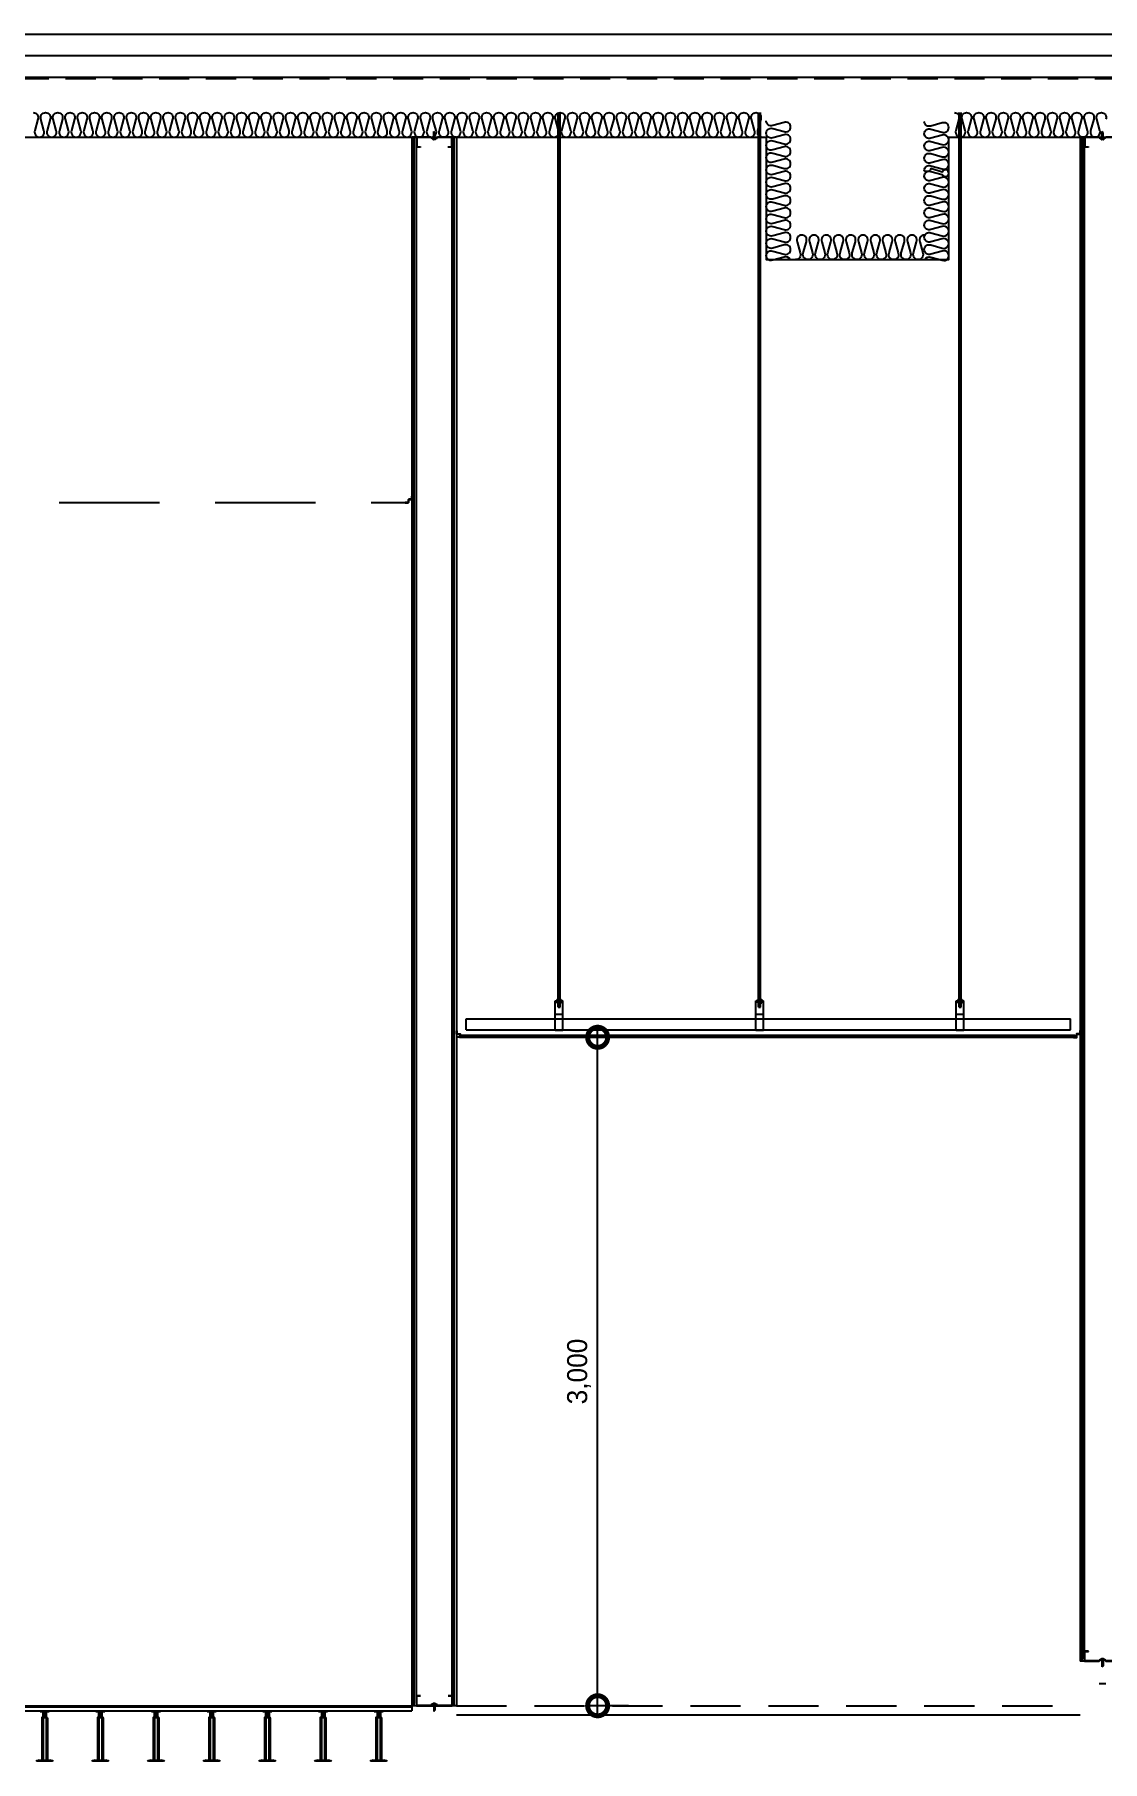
# Model space of a CAD drawing. Header units: millimetres. Extents: x 17311 to 801382, y -242618 to -104888.
# Drawn here: x 552816 to 557611, y -194379 to -186629 of the extents above; entities that cross this region are included whole.
import ezdxf

# ---------------------------------------------------------------- set-up
doc = ezdxf.new("R2010")
doc.units = ezdxf.units.MM
doc.header["$LTSCALE"] = 250
doc.linetypes.add('HID', pattern=[2.8, 1.8, -1])
doc.linetypes.add('HIDDEN', pattern=[9.525, 6.35, -3.175])
doc.layers.get('Defpoints').update_dxf_attribs({"color": 151})
for name, color, linetype in [('8입면선', 8, 'Continuous'), ('A-CEIL', 8, 'Continuous'), ('A-CEIL_EL', 8, 'Continuous'), ('A-ELE-4', 4, 'Continuous'), ('A-ELE-8', 8, 'Continuous'), ('A-FIN', 6, 'Continuous'), ('A-FIN-8', 8, 'Continuous'), ('A-HAT-WIREMESH', 9, 'g_mesh'), ('A-WALL-D', 7, 'Continuous'), ('A-WP', 1, 'HID'), ('GAGAM-DT', 7, 'Continuous'), ('GES', 7, 'Continuous'), ('ISL', 251, 'Continuous'), ('MO-S', 3, 'Continuous'), ('악세스 350', 7, 'Continuous'), ('인테리어', 7, 'HIDDEN'), ('입면', 7, 'Continuous')]:
    doc.layers.add(name, color=color, linetype=linetype)
doc.layers.add('CK', color=221, linetype='Continuous', plot=False)
doc.layers.add('NOPLOT', color=191, linetype='Continuous', plot=False)
doc.styles.add('Gdim', font='')
doc.styles.get('Gdim').set_extended_font_data('Dotum')
doc.linetypes.add('g_mesh', pattern='A,10,-0.8,["X",Gdim,S=0.6,R=0,X=-0.15,Y=-0.3],-0.8', length=11.6)
doc.dimstyles.new('Gdim50', dxfattribs={"dimscale": 30, "dimtxt": 3, "dimasz": 6, "dimexe": 1.5, "dimexo": 2, "dimgap": 1, "dimtad": 1, "dimdec": 0, "dimzin": 0, "dimdsep": 46, "dimlunit": 6, "dimtxsty": 'Gdim', "dimblk": 'DOTSMALL', "dimcen": 1.5, "dimdle": 1.5, "dimclrd": 256, "dimclre": 256, "dimclrt": 256, "dimazin": 0, "dimtfac": 1, "dimtdec": 0, "dimtix": 1, "dimtmove": 2, "dimatfit": 3, "dimldrblk": 'DOTSMALL', "dimfxl": 1.5, "dimtolj": 1, "dimtzin": 0, "dimlwd": -1, "dimlwe": -1, "dimarcsym": 1})

# ---------------------------------------------------------------- blocks, each defined once
blk = doc.blocks.new('*U99')
at = {"layer": '8입면선', "color": 8}
for p, q in [((3316397.6, 472111.4), (3316397.6, 478951.4)), ((3316577.6, 472111.4), (3316577.6, 478951.4))]:
    blk.add_line(p, q, dxfattribs=at)
at = {"layer": 'A-WALL-D'}
for p, q in [((3316387.6, 478951.4), (3316387.6, 472111.4)), ((3316407.6, 478951.4), (3316387.6, 478951.4)), ((3316407.6, 472121.4), (3316407.6, 478951.4)), ((3316567.6, 472121.4), (3316567.6, 478951.4)), ((3316587.6, 478951.4), (3316567.6, 478951.4)), ((3316587.6, 478951.4), (3316587.6, 472111.4)), ((3316407.6, 472111.4), (3316387.6, 472111.4)), ((3316587.6, 472111.4), (3316567.6, 472111.4))]:
    blk.add_line(p, q, dxfattribs=at)
at = {"layer": 'CK', "linetype": 'Continuous'}
blk.add_line((3316472.9, 472011.4), (3316502.3, 472011.4), dxfattribs=at)
at = {"layer": 'GAGAM-DT', "color": 8}
for p, q in [((3316485.3, 478945.6), (3316485.3, 478977)), ((3316490.3, 478971.5), (3316485.3, 478977)), ((3316490.3, 478945.6), (3316490.3, 478971.5)), ((3316492.7, 478945.6), (3316482.8, 478945.6)), ((3316482.8, 478945.6), (3316482.8, 478942.1)), ((3316491.2, 478940.6), (3316484.3, 478940.6)), ((3316485.3, 478945.6), (3316485.3, 478940.6)), ((3316490.3, 478945.6), (3316490.3, 478940.6)), ((3316492.7, 478945.6), (3316492.7, 478942.1)), ((3316482.8, 472117.2), (3316482.8, 472120.7)), ((3316492.7, 472117.2), (3316482.8, 472117.2)), ((3316491.2, 472122.2), (3316484.3, 472122.2)), ((3316485.3, 472117.2), (3316485.3, 472122.2)), ((3316485.3, 472117.2), (3316485.3, 472085.8)), ((3316490.3, 472091.3), (3316485.3, 472085.8)), ((3316490.3, 472117.2), (3316490.3, 472122.2)), ((3316490.3, 472117.2), (3316490.3, 472091.3)), ((3316492.7, 472117.2), (3316492.7, 472120.7))]:
    blk.add_line(p, q, dxfattribs=at)
for centre, start, end in [((3316484.3, 478942.1), 180, 270), ((3316491.2, 478942.1), 270, 0), ((3316484.3, 472120.7), 90, 180), ((3316491.2, 472120.7), 0, 90)]:
    blk.add_arc(centre, 1.51, start, end, dxfattribs=at)
at = {"layer": '입면', "color": 6}
for p, q in [((3316407.6, 478906.4), (3316407.6, 478951.4)), ((3316407.6, 478951.4), (3316472.9, 478951.4)), ((3316472.4, 478950.2), (3316408.8, 478950.2)), ((3316408.8, 478950.2), (3316408.8, 478907.6)), ((3316477.4, 478944.4), (3316472.4, 478950.2)), ((3316472.9, 478951.4), (3316477.9, 478945.6)), ((3316497.3, 478945.6), (3316502.3, 478951.4)), ((3316502.8, 478950.2), (3316497.8, 478944.4)), ((3316502.3, 478951.4), (3316567.6, 478951.4)), ((3316566.4, 478950.2), (3316502.8, 478950.2)), ((3316566.4, 478907.6), (3316566.4, 478950.2)), ((3316567.6, 478951.4), (3316567.6, 478906.4)), ((3316425.4, 478906.4), (3316407.6, 478906.4)), ((3316408.8, 478907.6), (3316425.4, 478907.6)), ((3316425.4, 478907.6), (3316425.4, 478906.4)), ((3316497.8, 478944.4), (3316477.4, 478944.4)), ((3316477.9, 478945.6), (3316497.3, 478945.6)), ((3316549.8, 478906.4), (3316549.8, 478907.6)), ((3316549.8, 478907.6), (3316566.4, 478907.6)), ((3316567.6, 478906.4), (3316549.8, 478906.4)), ((3316425.4, 472156.4), (3316407.6, 472156.4)), ((3316407.6, 472156.4), (3316407.6, 472111.4)), ((3316408.8, 472112.6), (3316408.8, 472155.2)), ((3316408.8, 472155.2), (3316425.4, 472155.2)), ((3316425.4, 472155.2), (3316425.4, 472156.4)), ((3316567.6, 472156.4), (3316549.8, 472156.4)), ((3316549.8, 472156.4), (3316549.8, 472155.2)), ((3316549.8, 472155.2), (3316566.4, 472155.2)), ((3316566.4, 472155.2), (3316566.4, 472112.6)), ((3316567.6, 472111.4), (3316567.6, 472156.4)), ((3316407.6, 472111.4), (3316472.9, 472111.4)), ((3316472.4, 472112.6), (3316408.8, 472112.6)), ((3316477.4, 472118.5), (3316472.4, 472112.6)), ((3316472.9, 472111.4), (3316477.9, 472117.3)), ((3316497.8, 472118.5), (3316477.4, 472118.5)), ((3316477.9, 472117.3), (3316497.3, 472117.3)), ((3316497.3, 472117.3), (3316502.3, 472111.4)), ((3316502.8, 472112.6), (3316497.8, 472118.5)), ((3316502.3, 472111.4), (3316567.6, 472111.4)), ((3316566.4, 472112.6), (3316502.8, 472112.6))]:
    blk.add_line(p, q, dxfattribs=at)
blk = doc.blocks.new('*U81')
at = {"layer": '8입면선', "color": 8}
for p, q in [((3316397.6, 472011.4), (3316397.6, 479051.4)), ((3316577.6, 472011.4), (3316577.6, 479051.4))]:
    blk.add_line(p, q, dxfattribs=at)
at = {"layer": 'A-WALL-D'}
for p, q in [((3316387.6, 479051.4), (3316387.6, 472011.4)), ((3316407.6, 479051.4), (3316387.6, 479051.4)), ((3316407.6, 472021.4), (3316407.6, 479051.4)), ((3316567.6, 472021.4), (3316567.6, 479051.4)), ((3316587.6, 479051.4), (3316567.6, 479051.4)), ((3316587.6, 479051.4), (3316587.6, 472011.4)), ((3316407.6, 472011.4), (3316387.6, 472011.4)), ((3316587.6, 472011.4), (3316567.6, 472011.4))]:
    blk.add_line(p, q, dxfattribs=at)
at = {"layer": 'CK', "linetype": 'Continuous'}
blk.add_line((3316472.9, 472011.4), (3316502.3, 472011.4), dxfattribs=at)
at = {"layer": 'GAGAM-DT', "color": 8}
for p, q in [((3316492.7, 479045.6), (3316482.8, 479045.6)), ((3316482.8, 479045.6), (3316482.8, 479042.1)), ((3316491.2, 479040.6), (3316484.3, 479040.6)), ((3316485.3, 479045.6), (3316485.3, 479077)), ((3316490.3, 479071.5), (3316485.3, 479077)), ((3316485.3, 479045.6), (3316485.3, 479040.6)), ((3316490.3, 479045.6), (3316490.3, 479071.5)), ((3316490.3, 479045.6), (3316490.3, 479040.6)), ((3316492.7, 479045.6), (3316492.7, 479042.1)), ((3316482.8, 472017.2), (3316482.8, 472020.7)), ((3316492.7, 472017.2), (3316482.8, 472017.2)), ((3316491.2, 472022.2), (3316484.3, 472022.2)), ((3316485.3, 472017.2), (3316485.3, 472022.2)), ((3316485.3, 472017.2), (3316485.3, 471985.8)), ((3316490.3, 471991.3), (3316485.3, 471985.8)), ((3316490.3, 472017.2), (3316490.3, 472022.2)), ((3316490.3, 472017.2), (3316490.3, 471991.3)), ((3316492.7, 472017.2), (3316492.7, 472020.7))]:
    blk.add_line(p, q, dxfattribs=at)
for centre, start, end in [((3316484.3, 479042.1), 180, 270), ((3316491.2, 479042.1), 270, 0), ((3316484.3, 472020.7), 90, 180), ((3316491.2, 472020.7), 0, 90)]:
    blk.add_arc(centre, 1.51, start, end, dxfattribs=at)
at = {"layer": '입면', "color": 6}
for p, q in [((3316407.6, 479006.4), (3316407.6, 479051.4)), ((3316407.6, 479051.4), (3316472.9, 479051.4)), ((3316472.4, 479050.2), (3316408.8, 479050.2)), ((3316408.8, 479050.2), (3316408.8, 479007.6)), ((3316477.4, 479044.4), (3316472.4, 479050.2)), ((3316472.9, 479051.4), (3316477.9, 479045.6)), ((3316497.8, 479044.4), (3316477.4, 479044.4)), ((3316477.9, 479045.6), (3316497.3, 479045.6)), ((3316497.3, 479045.6), (3316502.3, 479051.4)), ((3316502.8, 479050.2), (3316497.8, 479044.4)), ((3316502.3, 479051.4), (3316567.6, 479051.4)), ((3316566.4, 479050.2), (3316502.8, 479050.2)), ((3316566.4, 479007.6), (3316566.4, 479050.2)), ((3316567.6, 479051.4), (3316567.6, 479006.4)), ((3316425.4, 479006.4), (3316407.6, 479006.4)), ((3316408.8, 479007.6), (3316425.4, 479007.6)), ((3316425.4, 479007.6), (3316425.4, 479006.4)), ((3316549.8, 479006.4), (3316549.8, 479007.6)), ((3316549.8, 479007.6), (3316566.4, 479007.6)), ((3316567.6, 479006.4), (3316549.8, 479006.4)), ((3316425.4, 472056.4), (3316407.6, 472056.4)), ((3316407.6, 472056.4), (3316407.6, 472011.4)), ((3316408.8, 472012.6), (3316408.8, 472055.2)), ((3316408.8, 472055.2), (3316425.4, 472055.2)), ((3316425.4, 472055.2), (3316425.4, 472056.4)), ((3316567.6, 472056.4), (3316549.8, 472056.4)), ((3316549.8, 472056.4), (3316549.8, 472055.2)), ((3316549.8, 472055.2), (3316566.4, 472055.2)), ((3316566.4, 472055.2), (3316566.4, 472012.6)), ((3316567.6, 472011.4), (3316567.6, 472056.4)), ((3316407.6, 472011.4), (3316472.9, 472011.4)), ((3316472.4, 472012.6), (3316408.8, 472012.6)), ((3316477.4, 472018.5), (3316472.4, 472012.6)), ((3316472.9, 472011.4), (3316477.9, 472017.3)), ((3316497.8, 472018.5), (3316477.4, 472018.5)), ((3316477.9, 472017.3), (3316497.3, 472017.3)), ((3316497.3, 472017.3), (3316502.3, 472011.4)), ((3316502.8, 472012.6), (3316497.8, 472018.5)), ((3316502.3, 472011.4), (3316567.6, 472011.4)), ((3316566.4, 472012.6), (3316502.8, 472012.6))]:
    blk.add_line(p, q, dxfattribs=at)
blk = doc.blocks.new('*U110')
at = {"layer": 'A-ELE-4'}
blk.add_line((-11, 0), (23289, 0), dxfattribs=at)
at = {"layer": 'A-ELE-8'}
for p, q in [((23289, 0), (23289, -23)), ((-11, -5), (23289, -5)), ((-11, -23), (23289, -23))]:
    blk.add_line(p, q, dxfattribs=at)
blk = doc.blocks.new('*U111')
at = {"layer": 'GES', "color": 8}
for p, q in [((21578, 224.5, 0), (21578, 227, 0)), ((21578, 227, 0), (21617.9, 227, 0)), ((21578, 224.5, 0), (21617.9, 224.5, 0)), ((21585.5, 196.4, 0), (21585.5, 5.6, 0)), ((21586.4, 197.2, 0), (21590.5, 197.2, 0)), ((21590.4, 224.5, 0), (21590.4, 214.7, 0)), ((21590.4, 221.1, 0), (21590.4, 197.2, 0)), ((21590.4, 219.1, 0), (21605.5, 219.1, 0)), ((21590.4, 219.1, 0), (21605.5, 219.1, 0)), ((21590.4, 214.1, 0), (21605.5, 214.1, 0)), ((21590.4, 214.1, 0), (21605.5, 214.1, 0)), ((21590.4, 209.1, 0), (21605.5, 209.1, 0)), ((21590.4, 209.1, 0), (21605.5, 209.1, 0)), ((21590.4, 204.1, 0), (21605.5, 204.1, 0)), ((21590.4, 204.1, 0), (21605.5, 204.1, 0)), ((21590.4, 199.1, 0), (21605.5, 199.1, 0)), ((21590.4, 199.1, 0), (21605.5, 199.1, 0)), ((21590.5, 197.2, 0), (21605.5, 197.2, 0)), ((21591.4, 196.4, 0), (21591.4, 5.6, 0)), ((21592.2, 197.2, 0), (21603.9, 197.2, 0)), ((21604.7, 196.4, 0), (21604.7, 5.6, 0)), ((21605.5, 224.5, 0), (21605.5, 214.7, 0)), ((21605.5, 221.1, 0), (21605.5, 197.2, 0)), ((21605.5, 197.2, 0), (21609.7, 197.2, 0)), ((21610.5, 196.4, 0), (21610.5, 5.6, 0)), ((21617.9, 224.5, 0), (21617.9, 227, 0)), ((21828, 224.5, 0), (21828, 227, 0)), ((21828, 227, 0), (21867.9, 227, 0)), ((21828, 224.5, 0), (21867.9, 224.5, 0)), ((21835.5, 196.4, 0), (21835.5, 5.6, 0)), ((21836.4, 197.2, 0), (21840.5, 197.2, 0)), ((21840.4, 224.5, 0), (21840.4, 214.7, 0)), ((21840.4, 221.1, 0), (21840.4, 197.2, 0)), ((21840.4, 219.1, 0), (21855.5, 219.1, 0)), ((21840.4, 219.1, 0), (21855.5, 219.1, 0)), ((21840.4, 214.1, 0), (21855.5, 214.1, 0)), ((21840.4, 214.1, 0), (21855.5, 214.1, 0)), ((21840.4, 209.1, 0), (21855.5, 209.1, 0)), ((21840.4, 209.1, 0), (21855.5, 209.1, 0)), ((21840.4, 204.1, 0), (21855.5, 204.1, 0)), ((21840.4, 204.1, 0), (21855.5, 204.1, 0)), ((21840.4, 199.1, 0), (21855.5, 199.1, 0)), ((21840.4, 199.1, 0), (21855.5, 199.1, 0)), ((21840.5, 197.2, 0), (21855.5, 197.2, 0)), ((21841.4, 196.4, 0), (21841.4, 5.6, 0)), ((21842.2, 197.2, 0), (21853.9, 197.2, 0)), ((21854.7, 196.4, 0), (21854.7, 5.6, 0)), ((21855.5, 224.5, 0), (21855.5, 214.7, 0)), ((21855.5, 221.1, 0), (21855.5, 197.2, 0)), ((21855.5, 197.2, 0), (21859.7, 197.2, 0)), ((21860.5, 196.4, 0), (21860.5, 5.6, 0)), ((21867.9, 224.5, 0), (21867.9, 227, 0)), ((22078, 224.5, 0), (22078, 227, 0)), ((22078, 227, 0), (22117.9, 227, 0)), ((22078, 224.5, 0), (22117.9, 224.5, 0)), ((22085.5, 196.4, 0), (22085.5, 5.6, 0)), ((22086.4, 197.2, 0), (22090.5, 197.2, 0)), ((22090.4, 224.5, 0), (22090.4, 214.7, 0)), ((22090.4, 221.1, 0), (22090.4, 197.2, 0)), ((22090.4, 219.1, 0), (22105.5, 219.1, 0)), ((22090.4, 219.1, 0), (22105.5, 219.1, 0)), ((22090.4, 214.1, 0), (22105.5, 214.1, 0)), ((22090.4, 214.1, 0), (22105.5, 214.1, 0)), ((22090.4, 209.1, 0), (22105.5, 209.1, 0)), ((22090.4, 209.1, 0), (22105.5, 209.1, 0)), ((22090.4, 204.1, 0), (22105.5, 204.1, 0)), ((22090.4, 204.1, 0), (22105.5, 204.1, 0)), ((22090.4, 199.1, 0), (22105.5, 199.1, 0)), ((22090.4, 199.1, 0), (22105.5, 199.1, 0)), ((22090.5, 197.2, 0), (22105.5, 197.2, 0)), ((22091.4, 196.4, 0), (22091.4, 5.6, 0)), ((22092.2, 197.2, 0), (22103.9, 197.2, 0)), ((22104.7, 196.4, 0), (22104.7, 5.6, 0)), ((22105.5, 224.5, 0), (22105.5, 214.7, 0)), ((22105.5, 221.1, 0), (22105.5, 197.2, 0)), ((22105.5, 197.2, 0), (22109.7, 197.2, 0)), ((22110.5, 196.4, 0), (22110.5, 5.6, 0)), ((22117.9, 224.5, 0), (22117.9, 227, 0)), ((22328, 224.5, 0), (22328, 227, 0)), ((22328, 227, 0), (22367.9, 227, 0)), ((22328, 224.5, 0), (22367.9, 224.5, 0)), ((22335.5, 196.4, 0), (22335.5, 5.6, 0)), ((22336.4, 197.2, 0), (22340.5, 197.2, 0)), ((22340.4, 224.5, 0), (22340.4, 214.7, 0)), ((22340.4, 221.1, 0), (22340.4, 197.2, 0)), ((22340.4, 219.1, 0), (22355.5, 219.1, 0)), ((22340.4, 219.1, 0), (22355.5, 219.1, 0)), ((22340.4, 214.1, 0), (22355.5, 214.1, 0)), ((22340.4, 214.1, 0), (22355.5, 214.1, 0)), ((22340.4, 209.1, 0), (22355.5, 209.1, 0)), ((22340.4, 209.1, 0), (22355.5, 209.1, 0)), ((22340.4, 204.1, 0), (22355.5, 204.1, 0)), ((22340.4, 204.1, 0), (22355.5, 204.1, 0)), ((22340.4, 199.1, 0), (22355.5, 199.1, 0)), ((22340.4, 199.1, 0), (22355.5, 199.1, 0)), ((22340.5, 197.2, 0), (22355.5, 197.2, 0)), ((22341.4, 196.4, 0), (22341.4, 5.6, 0)), ((22342.2, 197.2, 0), (22353.9, 197.2, 0)), ((22354.7, 196.4, 0), (22354.7, 5.6, 0)), ((22355.5, 224.5, 0), (22355.5, 214.7, 0)), ((22355.5, 221.1, 0), (22355.5, 197.2, 0)), ((22355.5, 197.2, 0), (22359.7, 197.2, 0)), ((22360.5, 196.4, 0), (22360.5, 5.6, 0)), ((22367.9, 224.5, 0), (22367.9, 227, 0)), ((22578, 224.5, 0), (22578, 227, 0)), ((22578, 227, 0), (22617.9, 227, 0)), ((22578, 224.5, 0), (22617.9, 224.5, 0)), ((22585.5, 196.4, 0), (22585.5, 5.6, 0)), ((22586.4, 197.2, 0), (22590.5, 197.2, 0)), ((22590.4, 224.5, 0), (22590.4, 214.7, 0)), ((22590.4, 221.1, 0), (22590.4, 197.2, 0)), ((22590.4, 219.1, 0), (22605.5, 219.1, 0)), ((22590.4, 219.1, 0), (22605.5, 219.1, 0)), ((22590.4, 214.1, 0), (22605.5, 214.1, 0)), ((22590.4, 214.1, 0), (22605.5, 214.1, 0)), ((22590.4, 209.1, 0), (22605.5, 209.1, 0)), ((22590.4, 209.1, 0), (22605.5, 209.1, 0)), ((22590.4, 204.1, 0), (22605.5, 204.1, 0)), ((22590.4, 204.1, 0), (22605.5, 204.1, 0)), ((22590.4, 199.1, 0), (22605.5, 199.1, 0)), ((22590.4, 199.1, 0), (22605.5, 199.1, 0)), ((22590.5, 197.2, 0), (22605.5, 197.2, 0)), ((22591.4, 196.4, 0), (22591.4, 5.6, 0)), ((22592.2, 197.2, 0), (22603.9, 197.2, 0)), ((22604.7, 196.4, 0), (22604.7, 5.6, 0)), ((22605.5, 224.5, 0), (22605.5, 214.7, 0)), ((22605.5, 221.1, 0), (22605.5, 197.2, 0)), ((22605.5, 197.2, 0), (22609.7, 197.2, 0)), ((22610.5, 196.4, 0), (22610.5, 5.6, 0)), ((22617.9, 224.5, 0), (22617.9, 227, 0)), ((22828, 224.5, 0), (22828, 227, 0)), ((22828, 227, 0), (22867.9, 227, 0)), ((22828, 224.5, 0), (22867.9, 224.5, 0)), ((22835.5, 196.4, 0), (22835.5, 5.6, 0)), ((22836.4, 197.2, 0), (22840.5, 197.2, 0)), ((22840.4, 224.5, 0), (22840.4, 214.7, 0)), ((22840.4, 221.1, 0), (22840.4, 197.2, 0)), ((22840.4, 219.1, 0), (22855.5, 219.1, 0)), ((22840.4, 219.1, 0), (22855.5, 219.1, 0)), ((22840.4, 214.1, 0), (22855.5, 214.1, 0)), ((22840.4, 214.1, 0), (22855.5, 214.1, 0)), ((22840.4, 209.1, 0), (22855.5, 209.1, 0)), ((22840.4, 209.1, 0), (22855.5, 209.1, 0)), ((22840.4, 204.1, 0), (22855.5, 204.1, 0)), ((22840.4, 204.1, 0), (22855.5, 204.1, 0)), ((22840.4, 199.1, 0), (22855.5, 199.1, 0)), ((22840.4, 199.1, 0), (22855.5, 199.1, 0)), ((22840.5, 197.2, 0), (22855.5, 197.2, 0)), ((22841.4, 196.4, 0), (22841.4, 5.6, 0)), ((22842.2, 197.2, 0), (22853.9, 197.2, 0)), ((22854.7, 196.4, 0), (22854.7, 5.6, 0)), ((22855.5, 224.5, 0), (22855.5, 214.7, 0)), ((22855.5, 221.1, 0), (22855.5, 197.2, 0)), ((22855.5, 197.2, 0), (22859.7, 197.2, 0)), ((22860.5, 196.4, 0), (22860.5, 5.6, 0)), ((22867.9, 224.5, 0), (22867.9, 227, 0)), ((23078, 224.5, 0), (23078, 227, 0)), ((23078, 227, 0), (23117.9, 227, 0)), ((23078, 224.5, 0), (23117.9, 224.5, 0)), ((23085.5, 196.4, 0), (23085.5, 5.6, 0)), ((23086.4, 197.2, 0), (23090.5, 197.2, 0)), ((23090.4, 224.5, 0), (23090.4, 214.7, 0)), ((23090.4, 221.1, 0), (23090.4, 197.2, 0)), ((23090.4, 219.1, 0), (23105.5, 219.1, 0)), ((23090.4, 219.1, 0), (23105.5, 219.1, 0)), ((23090.4, 214.1, 0), (23105.5, 214.1, 0)), ((23090.4, 214.1, 0), (23105.5, 214.1, 0)), ((23090.4, 209.1, 0), (23105.5, 209.1, 0)), ((23090.4, 209.1, 0), (23105.5, 209.1, 0)), ((23090.4, 204.1, 0), (23105.5, 204.1, 0)), ((23090.4, 204.1, 0), (23105.5, 204.1, 0)), ((23090.4, 199.1, 0), (23105.5, 199.1, 0)), ((23090.4, 199.1, 0), (23105.5, 199.1, 0)), ((23090.5, 197.2, 0), (23105.5, 197.2, 0)), ((23091.4, 196.4, 0), (23091.4, 5.6, 0)), ((23092.2, 197.2, 0), (23103.9, 197.2, 0)), ((23104.7, 196.4, 0), (23104.7, 5.6, 0)), ((23105.5, 224.5, 0), (23105.5, 214.7, 0)), ((23105.5, 221.1, 0), (23105.5, 197.2, 0)), ((23105.5, 197.2, 0), (23109.7, 197.2, 0)), ((23110.5, 196.4, 0), (23110.5, 5.6, 0)), ((23117.9, 224.5, 0), (23117.9, 227, 0)), ((21564.7, 2.9), (21631.4, 2.9)), ((21573.2, 5.2), (21623.3, 5.2)), ((21586.4, 4.7, 0), (21590.5, 4.7, 0)), ((21589.7, 4.7, 0), (21589.7, 5.2)), ((21590.5, 4.7, 0), (21605.5, 4.7, 0)), ((21592.2, 4.7, 0), (21603.9, 4.7, 0)), ((21605.5, 4.7, 0), (21609.7, 4.7, 0)), ((21606.4, 4.7, 0), (21606.4, 5.2)), ((21814.7, 2.9), (21881.4, 2.9)), ((21823.2, 5.2), (21873.3, 5.2)), ((21836.4, 4.7, 0), (21840.5, 4.7, 0)), ((21839.7, 4.7, 0), (21839.7, 5.2)), ((21840.5, 4.7, 0), (21855.5, 4.7, 0)), ((21842.2, 4.7, 0), (21853.9, 4.7, 0)), ((21855.5, 4.7, 0), (21859.7, 4.7, 0)), ((21856.4, 4.7, 0), (21856.4, 5.2)), ((22064.7, 2.9), (22131.4, 2.9)), ((22073.2, 5.2), (22123.3, 5.2)), ((22086.4, 4.7, 0), (22090.5, 4.7, 0)), ((22089.7, 4.7, 0), (22089.7, 5.2)), ((22090.5, 4.7, 0), (22105.5, 4.7, 0)), ((22092.2, 4.7, 0), (22103.9, 4.7, 0)), ((22105.5, 4.7, 0), (22109.7, 4.7, 0)), ((22106.4, 4.7, 0), (22106.4, 5.2)), ((22314.7, 2.9), (22381.4, 2.9)), ((22323.2, 5.2), (22373.3, 5.2)), ((22336.4, 4.7, 0), (22340.5, 4.7, 0)), ((22339.7, 4.7, 0), (22339.7, 5.2)), ((22340.5, 4.7, 0), (22355.5, 4.7, 0)), ((22342.2, 4.7, 0), (22353.9, 4.7, 0)), ((22355.5, 4.7, 0), (22359.7, 4.7, 0)), ((22356.4, 4.7, 0), (22356.4, 5.2)), ((22564.7, 2.9), (22631.4, 2.9)), ((22573.2, 5.2), (22623.3, 5.2)), ((22586.4, 4.7, 0), (22590.5, 4.7, 0)), ((22589.7, 4.7, 0), (22589.7, 5.2)), ((22590.5, 4.7, 0), (22605.5, 4.7, 0)), ((22592.2, 4.7, 0), (22603.9, 4.7, 0)), ((22605.5, 4.7, 0), (22609.7, 4.7, 0)), ((22606.4, 4.7, 0), (22606.4, 5.2)), ((22814.7, 2.9), (22881.4, 2.9)), ((22823.2, 5.2), (22873.3, 5.2)), ((22836.4, 4.7, 0), (22840.5, 4.7, 0)), ((22839.7, 4.7, 0), (22839.7, 5.2)), ((22840.5, 4.7, 0), (22855.5, 4.7, 0)), ((22842.2, 4.7, 0), (22853.9, 4.7, 0)), ((22855.5, 4.7, 0), (22859.7, 4.7, 0)), ((22856.4, 4.7, 0), (22856.4, 5.2)), ((23064.7, 2.9), (23131.4, 2.9)), ((23073.2, 5.2), (23123.3, 5.2)), ((23086.4, 4.7, 0), (23090.5, 4.7, 0)), ((23089.7, 4.7, 0), (23089.7, 5.2)), ((23090.5, 4.7, 0), (23105.5, 4.7, 0)), ((23092.2, 4.7, 0), (23103.9, 4.7, 0)), ((23105.5, 4.7, 0), (23109.7, 4.7, 0)), ((23106.4, 4.7, 0), (23106.4, 5.2))]:
    blk.add_line(p, q, dxfattribs=at)
for centre, radius, start, end in [((21586.4, 196.4, 0), 0.833, 90, 180), ((21590.5, 196.4, 0), 0.833, 0, 90), ((21592.2, 196.4, 0), 0.833, 90, 180), ((21603.9, 196.4, 0), 0.833, 0, 90), ((21605.5, 196.4, 0), 0.833, 90, 180), ((21609.7, 196.4, 0), 0.833, 0, 90), ((21836.4, 196.4, 0), 0.833, 90, 180), ((21840.5, 196.4, 0), 0.833, 0, 90), ((21842.2, 196.4, 0), 0.833, 90, 180), ((21853.9, 196.4, 0), 0.833, 0, 90), ((21855.5, 196.4, 0), 0.833, 90, 180), ((21859.7, 196.4, 0), 0.833, 0, 90), ((22086.4, 196.4, 0), 0.833, 90, 180), ((22090.5, 196.4, 0), 0.833, 0, 90), ((22092.2, 196.4, 0), 0.833, 90, 180), ((22103.9, 196.4, 0), 0.833, 0, 90), ((22105.5, 196.4, 0), 0.833, 90, 180), ((22109.7, 196.4, 0), 0.833, 0, 90), ((22336.4, 196.4, 0), 0.833, 90, 180), ((22340.5, 196.4, 0), 0.833, 0, 90), ((22342.2, 196.4, 0), 0.833, 90, 180), ((22353.9, 196.4, 0), 0.833, 0, 90), ((22355.5, 196.4, 0), 0.833, 90, 180), ((22359.7, 196.4, 0), 0.833, 0, 90), ((22586.4, 196.4, 0), 0.833, 90, 180), ((22590.5, 196.4, 0), 0.833, 0, 90), ((22592.2, 196.4, 0), 0.833, 90, 180), ((22603.9, 196.4, 0), 0.833, 0, 90), ((22605.5, 196.4, 0), 0.833, 90, 180), ((22609.7, 196.4, 0), 0.833, 0, 90), ((22836.4, 196.4, 0), 0.833, 90, 180), ((22840.5, 196.4, 0), 0.833, 0, 90), ((22842.2, 196.4, 0), 0.833, 90, 180), ((22853.9, 196.4, 0), 0.833, 0, 90), ((22855.5, 196.4, 0), 0.833, 90, 180), ((22859.7, 196.4, 0), 0.833, 0, 90), ((23086.4, 196.4, 0), 0.833, 90, 180), ((23090.5, 196.4, 0), 0.833, 0, 90), ((23092.2, 196.4, 0), 0.833, 90, 180), ((23103.9, 196.4, 0), 0.833, 0, 90), ((23105.5, 196.4, 0), 0.833, 90, 180), ((23109.7, 196.4, 0), 0.833, 0, 90), ((21564.7, -5.4), 8.33, 90, 139.75602), ((21573.2, -3.2), 8.33, 90, 132.90538), ((21586.4, 5.6, 0), 0.833, 180, 270), ((21590.5, 5.6, 0), 0.833, 270, 0), ((21592.2, 5.6, 0), 0.833, 180, 270), ((21603.9, 5.6, 0), 0.833, 270, 0), ((21605.5, 5.6, 0), 0.833, 180, 270), ((21609.7, 5.6, 0), 0.833, 270, 0), ((21623.3, -3.2), 8.33, 47.09462, 90), ((21631.4, -5.4), 8.33, 40.24398, 90), ((21814.7, -5.4), 8.33, 90, 139.75602), ((21823.2, -3.2), 8.33, 90, 132.90538), ((21836.4, 5.6, 0), 0.833, 180, 270), ((21840.5, 5.6, 0), 0.833, 270, 0), ((21842.2, 5.6, 0), 0.833, 180, 270), ((21853.9, 5.6, 0), 0.833, 270, 0), ((21855.5, 5.6, 0), 0.833, 180, 270), ((21859.7, 5.6, 0), 0.833, 270, 0), ((21873.3, -3.2), 8.33, 47.09462, 90), ((21881.4, -5.4), 8.33, 40.24398, 90), ((22064.7, -5.4), 8.33, 90, 139.75602), ((22073.2, -3.2), 8.33, 90, 132.90538), ((22086.4, 5.6, 0), 0.833, 180, 270), ((22090.5, 5.6, 0), 0.833, 270, 0), ((22092.2, 5.6, 0), 0.833, 180, 270), ((22103.9, 5.6, 0), 0.833, 270, 0), ((22105.5, 5.6, 0), 0.833, 180, 270), ((22109.7, 5.6, 0), 0.833, 270, 0), ((22123.3, -3.2), 8.33, 47.09462, 90), ((22131.4, -5.4), 8.33, 40.24398, 90), ((22314.7, -5.4), 8.33, 90, 139.75602), ((22323.2, -3.2), 8.33, 90, 132.90538), ((22336.4, 5.6, 0), 0.833, 180, 270), ((22340.5, 5.6, 0), 0.833, 270, 0), ((22342.2, 5.6, 0), 0.833, 180, 270), ((22353.9, 5.6, 0), 0.833, 270, 0), ((22355.5, 5.6, 0), 0.833, 180, 270), ((22359.7, 5.6, 0), 0.833, 270, 0), ((22373.3, -3.2), 8.33, 47.09462, 90), ((22381.4, -5.4), 8.33, 40.24398, 90), ((22564.7, -5.4), 8.33, 90, 139.75602), ((22573.2, -3.2), 8.33, 90, 132.90538), ((22586.4, 5.6, 0), 0.833, 180, 270), ((22590.5, 5.6, 0), 0.833, 270, 0), ((22592.2, 5.6, 0), 0.833, 180, 270), ((22603.9, 5.6, 0), 0.833, 270, 0), ((22605.5, 5.6, 0), 0.833, 180, 270), ((22609.7, 5.6, 0), 0.833, 270, 0), ((22623.3, -3.2), 8.33, 47.09462, 90), ((22631.4, -5.4), 8.33, 40.24398, 90), ((22814.7, -5.4), 8.33, 90, 139.75602), ((22823.2, -3.2), 8.33, 90, 132.90538), ((22836.4, 5.6, 0), 0.833, 180, 270), ((22840.5, 5.6, 0), 0.833, 270, 0), ((22842.2, 5.6, 0), 0.833, 180, 270), ((22853.9, 5.6, 0), 0.833, 270, 0), ((22855.5, 5.6, 0), 0.833, 180, 270), ((22859.7, 5.6, 0), 0.833, 270, 0), ((22873.3, -3.2), 8.33, 47.09462, 90), ((22881.4, -5.4), 8.33, 40.24398, 90), ((23064.7, -5.4), 8.33, 90, 139.75602), ((23073.2, -3.2), 8.33, 90, 132.90538), ((23086.4, 5.6, 0), 0.833, 180, 270), ((23090.5, 5.6, 0), 0.833, 270, 0), ((23092.2, 5.6, 0), 0.833, 180, 270), ((23103.9, 5.6, 0), 0.833, 270, 0), ((23105.5, 5.6, 0), 0.833, 180, 270), ((23109.7, 5.6, 0), 0.833, 270, 0), ((23123.3, -3.2), 8.33, 47.09462, 90), ((23131.4, -5.4), 8.33, 40.24398, 90)]:
    blk.add_arc(centre, radius, start, end, dxfattribs=at)
blk = doc.blocks.new('_DotSmall')
at = {"color": 0, "linetype": 'ByBlock', "const_width": 0.5}
blk.add_lwpolyline([(-0.0625, 0, 1), (0.0625, 0, 1)], format="xyb", close=True, dxfattribs=at)
blk = doc.blocks.new('*D197')
at = {"layer": 'CK', "transparency": 16777216}
for p, q in [((555344.3, -194174.5), (555344.3, -191084.6)), ((555482.6, -191129.6), (555299.3, -191129.6)), ((555482.6, -194129.5), (555299.3, -194129.5))]:
    blk.add_line(p, q, dxfattribs=at)
at = {"layer": 'Defpoints', "color": 0, "transparency": 16777216}
for p in [(555344.3, -191129.6), (555542.6, -191129.6), (555542.6, -194129.5)]:
    blk.add_point(p, dxfattribs=at)
at = {"layer": 'CK', "transparency": 16777216, "xscale": 180, "yscale": 180, "zscale": 180}
for p, rotation in [((555344.3, -191129.6), 90), ((555344.3, -194129.5), 270)]:
    blk.add_blockref('_DotSmall', p, dxfattribs=dict(at, rotation=rotation))
at = {"layer": 'CK', "transparency": 16777216, "insert": (555260.6, -192629.5), "char_height": 90, "attachment_point": 5, "rotation": 90, "style": 'Gdim'}
blk.add_mtext('\\A1;3,000', dxfattribs=at)

msp = doc.modelspace()

# ---------------------------------------------------------------- linework, layer by layer
at = {"layer": 'A-CEIL'}
for p, q in [((554733.8, -191119.5, 0), (557487.6, -191119.7, 0)), ((554733.8, -191129.5, 0), (557487.6, -191129.7, 0))]:
    msp.add_line(p, q, dxfattribs=at)
at = {"layer": 'A-CEIL_EL'}
for p, q in [((555166.7, -190993.7), (555166.7, -186979.5, 0)), ((555175.7, -190993.7), (555175.7, -186979.5, 0)), ((556066.7, -190993.7), (556066.7, -186979.5, 0)), ((556075.7, -190993.7), (556075.7, -186979.5, 0)), ((556966.7, -190993.7), (556966.7, -186979.5, 0)), ((556975.7, -190993.7), (556975.7, -186979.5, 0)), ((555161.6, -190960), (555180.7, -190960)), ((555161.6, -190960), (555161.6, -190965)), ((555180.7, -190960), (555180.7, -190965)), ((556061.6, -190960), (556080.7, -190960)), ((556061.6, -190960), (556061.6, -190965)), ((556080.7, -190960), (556080.7, -190965)), ((556961.6, -190960), (556980.7, -190960)), ((556961.6, -190960), (556961.6, -190965)), ((556980.7, -190960), (556980.7, -190965)), ((555153.7, -191097.7), (555153.7, -190966.5)), ((555153.7, -190966.5), (555188.7, -190966.5)), ((555153.7, -190967.7), (555188.7, -190967.7)), ((555153.7, -191026), (555188.7, -191026)), ((555157.7, -190965), (555184.7, -190965)), ((555157.7, -190965), (555157.7, -190966.5)), ((555157.7, -190967.7), (555157.7, -190969.2)), ((555157.7, -190969.2), (555184.7, -190969.2)), ((555161.6, -190969.2), (555161.6, -190974.2)), ((555161.6, -190974.2), (555180.7, -190974.2)), ((555166.7, -190993.7), (555166.7, -190974.2)), ((555175.7, -190993.7), (555175.7, -190974.2)), ((555180.7, -190969.2), (555180.7, -190974.2)), ((555184.7, -190965), (555184.7, -190966.5)), ((555184.7, -190967.7), (555184.7, -190969.2)), ((555188.7, -191097.7), (555188.7, -190966.5)), ((556053.7, -191097.7), (556053.7, -190966.5)), ((556053.7, -190966.5), (556088.7, -190966.5)), ((556053.7, -190967.7), (556088.7, -190967.7)), ((556053.7, -191026), (556088.7, -191026)), ((556057.7, -190965), (556084.7, -190965)), ((556057.7, -190965), (556057.7, -190966.5)), ((556057.7, -190967.7), (556057.7, -190969.2)), ((556057.7, -190969.2), (556084.7, -190969.2)), ((556061.6, -190969.2), (556061.6, -190974.2)), ((556061.6, -190974.2), (556080.7, -190974.2)), ((556066.7, -190993.7), (556066.7, -190974.2)), ((556075.7, -190993.7), (556075.7, -190974.2)), ((556080.7, -190969.2), (556080.7, -190974.2)), ((556084.7, -190965), (556084.7, -190966.5)), ((556084.7, -190967.7), (556084.7, -190969.2)), ((556088.7, -191097.7), (556088.7, -190966.5)), ((556953.7, -191097.7), (556953.7, -190966.5)), ((556953.7, -190966.5), (556988.7, -190966.5)), ((556953.7, -190967.7), (556988.7, -190967.7)), ((556953.7, -191026), (556988.7, -191026)), ((556957.7, -190965), (556984.7, -190965)), ((556957.7, -190965), (556957.7, -190966.5)), ((556957.7, -190967.7), (556957.7, -190969.2)), ((556957.7, -190969.2), (556984.7, -190969.2)), ((556961.6, -190969.2), (556961.6, -190974.2)), ((556961.6, -190974.2), (556980.7, -190974.2)), ((556966.7, -190993.7), (556966.7, -190974.2)), ((556975.7, -190993.7), (556975.7, -190974.2)), ((556980.7, -190969.2), (556980.7, -190974.2)), ((556984.7, -190965), (556984.7, -190966.5)), ((556984.7, -190967.7), (556984.7, -190969.2)), ((556988.7, -191097.7), (556988.7, -190966.5)), ((554753.7, -191046.5), (557467.7, -191046.7)), ((554753.7, -191096.5), (554753.7, -191046.5)), ((554753.7, -191096.5), (557467.7, -191096.7)), ((555153.7, -191046.5), (555188.7, -191046.5)), ((555153.7, -191096.5), (555188.7, -191096.5)), ((555153.7, -191097.7), (555188.7, -191097.7)), ((556053.7, -191046.5), (556088.7, -191046.5)), ((556053.7, -191096.5), (556088.7, -191096.5)), ((556053.7, -191097.7), (556088.7, -191097.7)), ((556953.7, -191046.5), (556988.7, -191046.5)), ((556953.7, -191096.5), (556988.7, -191096.5)), ((556953.7, -191097.7), (556988.7, -191097.7)), ((557467.7, -191096.7), (557467.7, -191046.7))]:
    msp.add_line(p, q, dxfattribs=at)
for centre in [(555171.2, -190982.1), (556071.2, -190982.1), (556971.2, -190982.1)]:
    msp.add_arc(centre, 12.4, 248.71498, 291.28502, dxfattribs=at)
at = {"layer": 'A-FIN'}
msp.add_line((562192.7, -186629.5), (527628.7, -186629.5), dxfattribs=at)
at = {"layer": 'A-FIN-8'}
for p, q in [((527128.9, -186821.5), (562692.4, -186821.5)), ((554710.7, -194169.5), (557510.7, -194169.5))]:
    msp.add_line(p, q, dxfattribs=at)
at = {"layer": 'A-HAT-WIREMESH', "ltscale": 0.6}
msp.add_line((562702.7, -186725.5), (527118.7, -186725.5), dxfattribs=at)
at = {"layer": 'A-WP', "ltscale": 0.3}
msp.add_line((527125.8, -186826.5), (562695.5, -186826.5), dxfattribs=at)
at = {"layer": 'ISL'}
for p, q in [((554733.8, -191129.5), (554733.8, -191119.5)), ((557487.6, -191129.7), (557487.6, -191119.7))]:
    msp.add_line(p, q, dxfattribs=at)
for points in [[(552810.7, -186979.5, -0.524856), (552831.2, -187009.3), (552817.6, -187059.7, 1.449198), (552858.7, -187059.7), (552845.1, -187009.3, -0.524856), (552865.7, -186979.5, -0.524856), (552886.2, -187009.3), (552872.6, -187059.7, 1.449198), (552913.7, -187059.7), (552900.1, -187009.3, -0.524856), (552920.7, -186979.5, -0.524856), (552941.2, -187009.3), (552927.6, -187059.7, 1.449198), (552968.7, -187059.7), (552955.1, -187009.3, -0.524856), (552975.7, -186979.5, -0.524856), (552996.2, -187009.3), (552982.6, -187059.7, 1.449198), (553023.7, -187059.7), (553010.1, -187009.3, -0.524856), (553030.7, -186979.5, -0.524856), (553051.2, -187009.3), (553037.6, -187059.7, 1.449198), (553078.7, -187059.7), (553065.1, -187009.3, -0.524856), (553085.7, -186979.5, -0.524856), (553106.2, -187009.3), (553092.6, -187059.7, 1.449198), (553133.7, -187059.7), (553120.1, -187009.3, -0.524856), (553140.7, -186979.5, -0.524856), (553161.2, -187009.3), (553147.6, -187059.7, 1.449198), (553188.7, -187059.7), (553175.1, -187009.3, -0.524856), (553195.7, -186979.5, -0.524856), (553216.2, -187009.3), (553202.6, -187059.7, 1.449198), (553243.7, -187059.7), (553230.1, -187009.3, -0.524856), (553250.7, -186979.5, -0.524856), (553271.2, -187009.3), (553257.6, -187059.7, 1.449198), (553298.7, -187059.7), (553285.1, -187009.3, -0.524856), (553305.7, -186979.5, -0.524856), (553326.2, -187009.3), (553312.6, -187059.7, 1.449198), (553353.7, -187059.7), (553340.1, -187009.3, -0.524856), (553360.7, -186979.5, -0.524856), (553381.2, -187009.3), (553367.6, -187059.7, 1.449198), (553408.7, -187059.7), (553395.1, -187009.3, -0.524856), (553415.7, -186979.5, -0.524856), (553436.2, -187009.3), (553422.6, -187059.7, 1.449198), (553463.7, -187059.7), (553450.1, -187009.3, -0.524856), (553470.7, -186979.5, -0.524856), (553491.2, -187009.3), (553477.6, -187059.7, 1.449198), (553518.7, -187059.7), (553505.1, -187009.3, -0.524856), (553525.7, -186979.5, -0.524856), (553546.2, -187009.3), (553532.6, -187059.7, 1.449198), (553573.7, -187059.7), (553560.1, -187009.3, -0.524856), (553580.7, -186979.5, -0.524856), (553601.2, -187009.3), (553587.6, -187059.7, 1.449198), (553628.7, -187059.7), (553615.1, -187009.3, -0.524856), (553635.7, -186979.5, -0.524856), (553656.2, -187009.3), (553642.6, -187059.7, 1.449198), (553683.7, -187059.7), (553670.1, -187009.3, -0.524856), (553690.7, -186979.5, -0.524856), (553711.2, -187009.3), (553697.6, -187059.7, 1.449198), (553738.7, -187059.7), (553725.1, -187009.3, -0.524856), (553745.7, -186979.5, -0.524856), (553766.2, -187009.3), (553752.6, -187059.7, 1.449198), (553793.7, -187059.7), (553780.1, -187009.3, -0.524856), (553800.7, -186979.5, -0.524856), (553821.2, -187009.3), (553807.6, -187059.7, 1.449198), (553848.7, -187059.7), (553835.1, -187009.3, -0.524856), (553855.7, -186979.5, -0.524856), (553876.2, -187009.3), (553862.6, -187059.7, 1.449198), (553903.7, -187059.7), (553890.1, -187009.3, -0.524856), (553910.7, -186979.5, -0.524856), (553931.2, -187009.3), (553917.6, -187059.7, 1.449198), (553958.7, -187059.7), (553945.1, -187009.3, -0.524856), (553965.7, -186979.5, -0.524856), (553986.2, -187009.3), (553972.6, -187059.7, 1.449198), (554013.7, -187059.7), (554000.1, -187009.3, -0.524856), (554020.7, -186979.5, -0.524856), (554041.2, -187009.3), (554027.6, -187059.7, 1.449198), (554068.7, -187059.7), (554055.1, -187009.3, -0.524856), (554075.7, -186979.5, -0.524856), (554096.2, -187009.3), (554082.6, -187059.7, 1.449198), (554123.7, -187059.7), (554110.1, -187009.3, -0.524856), (554130.7, -186979.5, -0.524856), (554151.2, -187009.3), (554137.6, -187059.7, 1.449198), (554178.7, -187059.7), (554165.1, -187009.3, -0.524856), (554185.7, -186979.5, -0.524856), (554206.2, -187009.3), (554192.6, -187059.7, 1.449198), (554233.7, -187059.7), (554220.1, -187009.3, -0.524856), (554240.7, -186979.5, -0.524856), (554261.2, -187009.3), (554247.6, -187059.7, 1.449198), (554288.7, -187059.7), (554275.1, -187009.3, -0.524856), (554295.7, -186979.5, -0.524856), (554316.2, -187009.3), (554302.6, -187059.7, 1.449198), (554343.7, -187059.7), (554330.1, -187009.3, -0.524856), (554350.7, -186979.5, -0.524856), (554371.2, -187009.3), (554357.6, -187059.7, 0.524933), (554378.2, -187089.5, 0.524933), (554398.7, -187059.7), (554385.1, -187009.3, -0.524856), (554405.7, -186979.5, -0.524856), (554426.2, -187009.3), (554412.6, -187059.7, 1.449198), (554453.7, -187059.7), (554440.1, -187009.3, -0.524856), (554460.7, -186979.5, -0.524856), (554481.2, -187009.3), (554467.6, -187059.7, 1.449198), (554508.7, -187059.7), (554495.1, -187009.3, -0.524856), (554515.7, -186979.5, -0.524856), (554536.2, -187009.3), (554522.6, -187059.7, 1.449198), (554563.7, -187059.7), (554550.1, -187009.3, -0.524856), (554570.7, -186979.5, -0.524856), (554591.2, -187009.3), (554577.6, -187059.7, 1.449198), (554618.7, -187059.7), (554605.1, -187009.3, -0.524856), (554625.7, -186979.5, -0.524856), (554646.2, -187009.3), (554632.6, -187059.7, 1.449198), (554673.7, -187059.7), (554660.1, -187009.3, -0.524856), (554680.7, -186979.5, -0.524856), (554701.2, -187009.3), (554687.6, -187059.7, 1.449198), (554728.7, -187059.7), (554715.1, -187009.3, -0.524856), (554735.7, -186979.5, -0.524856), (554756.2, -187009.3), (554742.6, -187059.7, 1.449198), (554783.7, -187059.7), (554770.1, -187009.3, -0.524856), (554790.7, -186979.5, -0.524856), (554811.2, -187009.3), (554797.6, -187059.7, 1.449198), (554838.7, -187059.7), (554825.1, -187009.3, -0.524855), (554845.7, -186979.5, -0.524855), (554866.2, -187009.3), (554852.6, -187059.7, 1.449198), (554893.7, -187059.7), (554880.1, -187009.3, -0.524856), (554900.7, -186979.5, -0.524856), (554921.2, -187009.3), (554907.6, -187059.7, 1.449198), (554948.7, -187059.7), (554935.1, -187009.3, -0.524856), (554955.7, -186979.5, -0.524856), (554976.2, -187009.3), (554962.6, -187059.7, 1.449198), (555003.7, -187059.7), (554990.1, -187009.3, -0.524856), (555010.7, -186979.5, -0.524856), (555031.2, -187009.3), (555017.6, -187059.7, 1.449198), (555058.7, -187059.7), (555045.1, -187009.3, -0.524856), (555065.7, -186979.5, -0.524856), (555086.2, -187009.3), (555072.6, -187059.7, 1.449198), (555113.7, -187059.7), (555100.1, -187009.3, -0.524856), (555120.7, -186979.5, -0.524856), (555141.2, -187009.3), (555127.6, -187059.7, 1.449198), (555168.7, -187059.7), (555155.1, -187009.3, -0.524856), (555175.7, -186979.5, -0.524856), (555196.2, -187009.3), (555182.6, -187059.7, 1.449198), (555223.7, -187059.7), (555210.1, -187009.3, -0.524856), (555230.7, -186979.5, -0.524856), (555251.2, -187009.3), (555237.6, -187059.7, 1.449198), (555278.7, -187059.7), (555265.1, -187009.3, -0.524856), (555285.7, -186979.5, -0.524856), (555306.2, -187009.3), (555292.6, -187059.7, 0.524933), (555313.2, -187089.5, 0.524933), (555333.7, -187059.7), (555320.1, -187009.3, -0.524856), (555340.7, -186979.5, -0.524856), (555361.2, -187009.3), (555347.6, -187059.7, 1.449198), (555388.7, -187059.7), (555375.1, -187009.3, -0.524856), (555395.7, -186979.5, -0.524856), (555416.2, -187009.3), (555402.6, -187059.7, 1.449198), (555443.7, -187059.7), (555430.1, -187009.3, -0.524856), (555450.7, -186979.5, -0.524856), (555471.2, -187009.3), (555457.6, -187059.7, 1.449198), (555498.7, -187059.7), (555485.1, -187009.3, -0.524856), (555505.7, -186979.5, -0.524856), (555526.2, -187009.3), (555512.6, -187059.7, 1.449198), (555553.7, -187059.7), (555540.1, -187009.3, -0.524856), (555560.7, -186979.5, -0.524856), (555581.2, -187009.3), (555567.6, -187059.7, 1.449198), (555608.7, -187059.7), (555595.1, -187009.3, -0.524856), (555615.7, -186979.5, -0.524856), (555636.2, -187009.3), (555622.6, -187059.7, 1.449198), (555663.7, -187059.7), (555650.1, -187009.3, -0.524856), (555670.7, -186979.5, -0.524856), (555691.2, -187009.3), (555677.6, -187059.7, 1.449198), (555718.7, -187059.7), (555705.1, -187009.3, -0.524856), (555725.7, -186979.5, -0.524856), (555746.2, -187009.3), (555732.6, -187059.7, 1.449198), (555773.7, -187059.7), (555760.1, -187009.3, -0.524856), (555780.7, -186979.5, -0.524856), (555801.2, -187009.3), (555787.6, -187059.7, 1.449198), (555828.7, -187059.7), (555815.1, -187009.3, -0.524856), (555835.7, -186979.5, -0.524856), (555856.2, -187009.3), (555842.6, -187059.7, 1.449198), (555883.7, -187059.7), (555870.1, -187009.3, -0.524856), (555890.7, -186979.5, -0.524856), (555911.2, -187009.3), (555897.6, -187059.7, 1.449198), (555938.7, -187059.7), (555925.1, -187009.3, -0.524856), (555945.7, -186979.5, -0.524856), (555966.2, -187009.3), (555952.6, -187059.7, 1.449198), (555993.7, -187059.7), (555980.1, -187009.3, -0.524856), (556000.7, -186979.5, -0.524856), (556021.2, -187009.3), (556007.6, -187059.7, 1.449198), (556048.7, -187059.7), (556035.1, -187009.3, -0.524856), (556055.7, -186979.5, -0.524856), (556076.2, -187009.3), (556062.6, -187059.7, 0.524933), (556083.2, -187089.5, 0.524933)], [(556945.7, -186979.5, -0.524855), (556966.2, -187009.3), (556952.6, -187059.7, 1.449198), (556993.7, -187059.7), (556980.1, -187009.3, -0.524856), (557000.7, -186979.5, -0.524856), (557021.2, -187009.3), (557007.6, -187059.7, 1.449198), (557048.7, -187059.7), (557035.1, -187009.3, -0.524856), (557055.7, -186979.5, -0.524856), (557076.2, -187009.3), (557062.6, -187059.7, 1.449198), (557103.7, -187059.7), (557090.1, -187009.3, -0.524856), (557110.7, -186979.5, -0.524856), (557131.2, -187009.3), (557117.6, -187059.7, 1.449198), (557158.7, -187059.7), (557145.1, -187009.3, -0.524856), (557165.7, -186979.5, -0.524856), (557186.2, -187009.3), (557172.6, -187059.7, 1.449198), (557213.7, -187059.7), (557200.1, -187009.3, -0.524856), (557220.7, -186979.5, -0.524856), (557241.2, -187009.3), (557227.6, -187059.7, 1.449198), (557268.7, -187059.7), (557255.1, -187009.3, -0.524856), (557275.7, -186979.5, -0.524856), (557296.2, -187009.3), (557282.6, -187059.7, 1.449198), (557323.7, -187059.7), (557310.1, -187009.3, -0.524856), (557330.7, -186979.5, -0.524856), (557351.2, -187009.3), (557337.6, -187059.7, 1.449198), (557378.7, -187059.7), (557365.1, -187009.3, -0.524856), (557385.7, -186979.5, -0.524856), (557406.2, -187009.3), (557392.6, -187059.7, 0.524933), (557413.2, -187089.5, 0.524933), (557433.7, -187059.7), (557420.1, -187009.3, -0.524856), (557440.7, -186979.5, -0.524856), (557461.2, -187009.3), (557447.6, -187059.7, 1.449198), (557488.7, -187059.7), (557475.1, -187009.3, -0.524856), (557495.7, -186979.5, -0.524856), (557516.2, -187009.3), (557502.6, -187059.7, 1.449198), (557543.7, -187059.7), (557530.1, -187009.3, -0.524856), (557550.7, -186979.5, -0.524856), (557571.2, -187009.3), (557557.6, -187059.7, 1.449198), (557598.7, -187059.7), (557585.1, -187009.3, -0.524856), (557605.7, -186979.5, -0.524856), (557626.2, -187009.3)], [(556208.3, -187639.5, 0.382566), (556180.9, -187628.9), (556130.5, -187642.6, -1.449198), (556130.5, -187601.4), (556180.9, -187615.1, 0.524856), (556210.7, -187594.5, 0.524856), (556180.9, -187573.9), (556130.5, -187587.6, -1.449198), (556130.5, -187546.4), (556180.9, -187560.1, 0.524856), (556210.7, -187539.5, 0.524856), (556180.9, -187518.9), (556130.5, -187532.6, -1.449198), (556130.5, -187491.4), (556180.9, -187505.1, 0.524856), (556210.7, -187484.5, 0.524856), (556180.9, -187463.9), (556130.5, -187477.6, -1.449198), (556130.5, -187436.4), (556180.9, -187450.1, 0.524856), (556210.7, -187429.5, 0.524856), (556180.9, -187408.9), (556130.5, -187422.6, -1.449198), (556130.5, -187381.4), (556180.9, -187395.1, 0.524856), (556210.7, -187374.5, 0.524856), (556180.9, -187353.9), (556130.5, -187367.6, -1.449198), (556130.5, -187326.4), (556180.9, -187340.1, 0.524856), (556210.7, -187319.5, 0.524856), (556180.9, -187298.9), (556130.5, -187312.6, -1.449198), (556130.5, -187271.4), (556180.9, -187285.1, 0.524856), (556210.7, -187264.5, 0.524856), (556180.9, -187243.9), (556130.5, -187257.6, -1.449198), (556130.5, -187216.4), (556180.9, -187230.1, 0.524856), (556210.7, -187209.5, 0.524856), (556180.9, -187188.9), (556130.5, -187202.6, -1.449198), (556130.5, -187161.4), (556180.9, -187175.1, 0.524856), (556210.7, -187154.5, 0.524856), (556180.9, -187133.9), (556130.5, -187147.6, -1.449198), (556130.5, -187106.4), (556180.9, -187120.1, 0.524856), (556210.7, -187099.5, 0.524856), (556180.9, -187078.9), (556130.5, -187092.6, -1.449198), (556130.5, -187051.4), (556180.9, -187065.1, 0.524856), (556210.7, -187044.5, 0.524856), (556180.9, -187023.9), (556130.5, -187037.6, -0.524933), (556100.7, -187017)], [(556813.1, -187639.5, -0.382566), (556840.5, -187628.9), (556890.9, -187642.6, 1.449198), (556890.9, -187601.4), (556840.5, -187615.1, -0.524856), (556810.7, -187594.5, -0.524856), (556840.5, -187573.9), (556890.9, -187587.6, 1.449198), (556890.9, -187546.4), (556840.5, -187560.1, -0.524856), (556810.7, -187539.5, -0.524856), (556840.5, -187518.9), (556890.9, -187532.6, 1.449198), (556890.9, -187491.4), (556840.5, -187505.1, -0.524856), (556810.7, -187484.5, -0.524856), (556840.5, -187463.9), (556890.9, -187477.6, 1.449198), (556890.9, -187436.4), (556840.5, -187450.1, -0.524856), (556810.7, -187429.5, -0.524856), (556840.5, -187408.9), (556890.9, -187422.6, 1.449198), (556890.9, -187381.4), (556840.5, -187395.1, -0.524856), (556810.7, -187374.5, -0.524856), (556840.5, -187353.9), (556890.9, -187367.6, 1.449198), (556890.9, -187326.4), (556840.5, -187340.1, -0.524856), (556810.7, -187319.5, -0.524856), (556840.5, -187298.9), (556890.9, -187312.6, 1.449198), (556890.9, -187271.4), (556840.5, -187285.1, -0.524856), (556810.7, -187264.5, -0.524856), (556840.5, -187243.9), (556890.9, -187257.6, 5.351885), (556890.9, -187246.4), (556840.5, -187230.1, -0.607988), (556810.7, -187239.5, -0.524856), (556840.5, -187218.9), (556890.9, -187232.6, 1.449198), (556890.9, -187191.4), (556840.5, -187205.1, -0.524856), (556810.7, -187184.5, -0.524856), (556840.5, -187163.9), (556890.9, -187177.6, 1.449198), (556890.9, -187136.4), (556840.5, -187150.1, -0.524856), (556810.7, -187129.5, -0.524856), (556840.5, -187108.9), (556890.9, -187122.6, 1.449198), (556890.9, -187081.4), (556840.5, -187095.1, -0.524856), (556810.7, -187074.5, -0.524856), (556840.5, -187053.9), (556890.9, -187067.6, 0.524933), (556920.7, -187047, 0.524933), (556890.9, -187026.4), (556840.5, -187040.1, -0.524854), (556810.7, -187019.5)], [(556810.7, -187529.5, 0.524856), (556790.1, -187559.3), (556803.7, -187609.7, -1.449198), (556762.6, -187609.7), (556776.2, -187559.3, 0.524856), (556755.7, -187529.5, 0.524856), (556735.1, -187559.3), (556748.7, -187609.7, -1.449198), (556707.6, -187609.7), (556721.2, -187559.3, 0.524856), (556700.7, -187529.5, 0.524856), (556680.1, -187559.3), (556693.7, -187609.7, -1.449198), (556652.6, -187609.7), (556666.2, -187559.3, 0.524856), (556645.7, -187529.5, 0.524856), (556625.1, -187559.3), (556638.7, -187609.7, -1.449198), (556597.6, -187609.7), (556611.2, -187559.3, 0.524856), (556590.7, -187529.5, 0.524856), (556570.1, -187559.3), (556583.7, -187609.7, -1.449198), (556542.6, -187609.7), (556556.2, -187559.3, 0.524856), (556535.7, -187529.5, 0.524856), (556515.1, -187559.3), (556528.7, -187609.7, -1.449198), (556487.6, -187609.7), (556501.2, -187559.3, 0.524856), (556480.7, -187529.5, 0.524856), (556460.1, -187559.3), (556473.7, -187609.7, -1.449198), (556432.6, -187609.7), (556446.2, -187559.3, 0.524856), (556425.7, -187529.5, 0.524856), (556405.1, -187559.3), (556418.7, -187609.7, -1.449198), (556377.6, -187609.7), (556391.2, -187559.3, 0.524856), (556370.7, -187529.5, 0.524856), (556350.1, -187559.3), (556363.7, -187609.7, -1.449198), (556322.6, -187609.7), (556336.2, -187559.3, 0.524856), (556315.7, -187529.5, 0.524856), (556295.1, -187559.3), (556308.7, -187609.7, -1.449198), (556267.6, -187609.7), (556281.2, -187559.3, 0.524856), (556260.7, -187529.5, 0.524856), (556240.1, -187559.3), (556253.7, -187609.7, -0.524951), (556233.2, -187639.5, -0.524951)]]:
    msp.add_lwpolyline(points, format="xyb", dxfattribs=at)
msp.add_lwpolyline([(549370.7, -187089.5), (556100.7, -187089.5), (556100.7, -187639.5), (556920.7, -187639.5), (556920.7, -187089.5), (562200.7, -187089.5), (562200.7, -187639.5), (562600.7, -187639.5), (562600.7, -188119.5), (562200.7, -188119.5), (562200.7, -189239.5), (563020.7, -189239.5), (563020.7, -188489.5), (565910.7, -188489.5)], dxfattribs=at)
at = {"layer": 'MO-S'}
for p, q in [((554715.5, -191108.3), (554707.4, -191108.3)), ((557505.9, -191108.5), (557514, -191108.5))]:
    msp.add_line(p, q, dxfattribs=at)
for points in [[(554710.7, -191100.7), (554711.9, -191100.7), (554711.9, -191114.5), (554726.9, -191114.5), (554726.9, -191129.5), (554740.7, -191129.5), (554740.7, -191130.7), (554725.7, -191130.7), (554725.7, -191115.7), (554710.7, -191115.7)], [(557510.7, -191100.9), (557509.5, -191100.9), (557509.5, -191114.7), (557494.5, -191114.7), (557494.5, -191129.7), (557480.7, -191129.7), (557480.7, -191130.9), (557495.7, -191130.9), (557495.7, -191115.9), (557510.7, -191115.9)]]:
    msp.add_lwpolyline(points, close=True, dxfattribs=at)
at = {"layer": 'NOPLOT'}
msp.add_line((554726.9, -191129.5), (554710.7, -191129.5), dxfattribs=at)
at = {"layer": '인테리어', "linetype": 'HID', "ltscale": 0.5}
for p, q in [((554505.8, -188708.3), (554513.9, -188708.3)), ((554710.7, -194129.5), (557510.7, -194129.5))]:
    msp.add_line(p, q, dxfattribs=at)
at = {"layer": '인테리어', "linetype": 'HID'}
msp.add_lwpolyline([(554510.7, -188700.7), (554509.5, -188700.7), (554509.5, -188714.5), (554494.5, -188714.5), (554494.5, -188729.5), (554480.7, -188729.5), (554480.7, -188730.7), (554495.7, -188730.7), (554495.7, -188715.7), (554510.7, -188715.7)], close=True, dxfattribs=at)
msp.add_lwpolyline([(531226.9, -188729.5), (554494.5, -188729.5)], dxfattribs=at)

# ---------------------------------------------------------------- block references
at = {"layer": 'A-WALL-D'}
for name, p in [('*U81', (-2761876.9, -666140.9)), ('*U99', (-2758876.9, -666040.9))]:
    msp.add_blockref(name, p, dxfattribs=at)
at = {"layer": 'GES'}
msp.add_blockref('*U111', (531263.4, -194379.5), dxfattribs=at)
at = {"layer": '악세스 350'}
msp.add_blockref('*U110', (531221.7, -194129.5), dxfattribs=at)

# ---------------------------------------------------------------- dimensions: what is measured, and where the dimension line sits
at = {"layer": 'CK'}
dim = msp.add_linear_dim(base=(555344.3, -191129.6), p1=(555542.6, -194129.5), p2=(555542.6, -191129.6), angle=90, dimstyle='Gdim50', dxfattribs=at)
dim.commit()
dim.dimension.update_dxf_attribs({"geometry": '*D197', "text_midpoint": (555260.6, -192629.5)})

doc.saveas('drawing.dxf')
